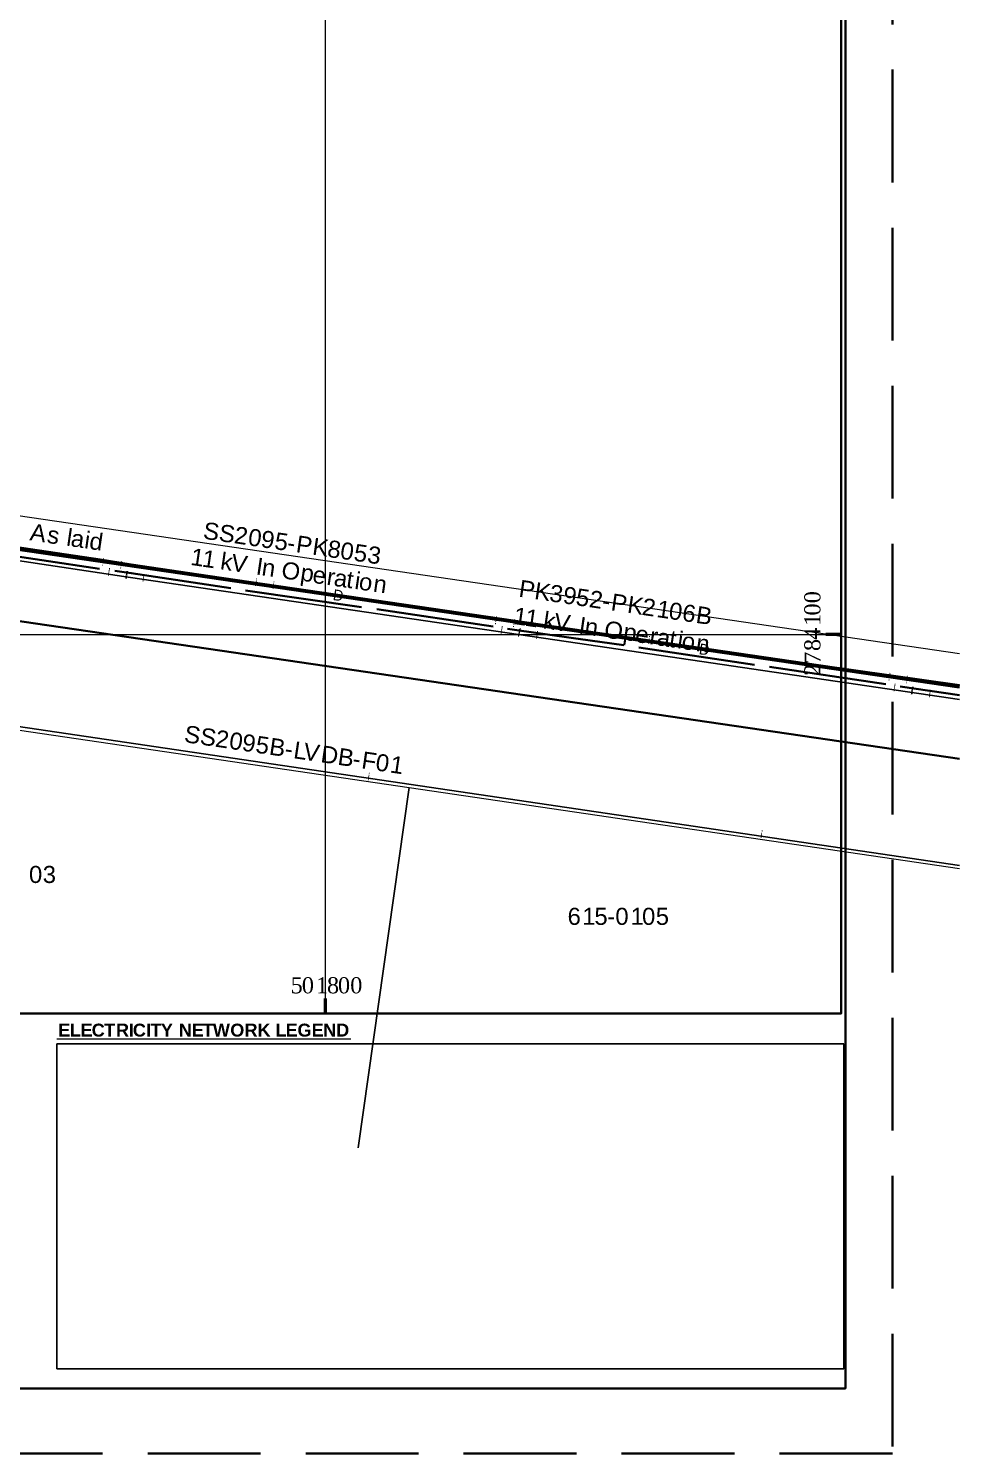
# Model space of a CAD drawing. Header units: inches. Extents: x 0.2 to 23.4, y 0.2 to 16.2.
# Drawn here: x 19.05 to 23.35, y 0.33 to 6.91 of the extents above; entities that cross this region are included whole.
import ezdxf

# ---------------------------------------------------------------- set-up
doc = ezdxf.new("R2010")
doc.units = ezdxf.units.IN
doc.header["$MEASUREMENT"] = 0
doc.linetypes.add('PDF_LineType328c69e9cd564e1fa5a4a7aff3a71530', pattern=[0.729166641831398, 0.5208333134651184, -0.2083333283662796])
doc.layers.add('PDF_Geometry', color=7, linetype='Continuous', true_color=0x4ce600)
doc.layers.add('PDF_Images', color=7, linetype='Continuous')
doc.layers.add('PDF_Text', color=7, linetype='Continuous')
doc.styles.add('PDF Arial', font='arial.ttf')
doc.styles.add('PDF Arial Bold', font='arialbd.ttf')
doc.styles.add('PDF Times New Roman', font='times.ttf')
picture_1 = doc.add_image_def('image2.png', size_in_pixel=(625, 258))

msp = doc.modelspace()

# ---------------------------------------------------------------- linework, layer by layer
at = {"layer": 'PDF_Geometry', "color": 254, "linetype": 'PDF_LineType328c69e9cd564e1fa5a4a7aff3a71530', "lineweight": 35, "true_color": 0xcccccc}
msp.add_lwpolyline([(0.3466787338256836, 0.3324839274088542), (0.3466787338256836, 16.19779629177517), (23.04080200195312, 16.19779629177517), (23.04080200195312, 0.3324839274088542), (0.3466787338256836, 0.3324839274088542)], dxfattribs=at)
at = {"layer": 'PDF_Geometry', "color": 7, "lineweight": 35}
for points in [[(0.7300254503885905, 0.6324581570095487), (0.7300254503885905, 15.92448933919271), (22.82412889268663, 15.92448933919271), (22.82412889268663, 0.6324581570095487), (0.7300254503885905, 0.6324581570095487)], [(11.87041219075521, 2.362311469184028), (11.87041219075521, 14.77125379774306), (22.80412801106771, 14.77125379774306), (22.80412801106771, 2.362311469184028), (11.87041219075521, 2.362311469184028)]]:
    msp.add_lwpolyline(points, dxfattribs=at)
at = {"layer": 'PDF_Geometry', "color": 8, "lineweight": 9, "true_color": 0x6e6e6e}
for points in [[(20.42404513888889, 2.362311469184028), (20.42404513888889, 14.77125379774306)], [(11.87041219075521, 4.112162272135417), (22.80412801106771, 4.112162272135417)]]:
    msp.add_lwpolyline(points, dxfattribs=at)
at = {"layer": 'PDF_Geometry', "color": 7, "lineweight": 18}
for points in [[(23.35081312391493, 4.022170172797309), (17.82728915744358, 4.832100762261285), (17.42060682508681, 5.378720601399739), (18.09062872992622, 9.921665615505642)], [(17.73395114474826, 3.858850267198351), (20.81072489420573, 3.405555725097656), (20.57405090332031, 1.742363823784722)], [(20.57405090332031, 1.742363823784722), (20.81072489420573, 3.405555725097656)], [(20.81072489420573, 3.405555725097656), (23.35081312391493, 3.032254536946615)]]:
    msp.add_lwpolyline(points, dxfattribs=at)
at = {"layer": 'PDF_Geometry', "color": 20, "lineweight": 60, "true_color": 0xfa3411}
msp.add_lwpolyline([(17.28726704915364, 5.692026774088542), (17.2339358859592, 5.332058376736111), (17.24393547905816, 5.315393235948351), (17.70061747233073, 4.698778788248698), (23.35081312391493, 3.872182210286458)], dxfattribs=at)
at = {"layer": 'PDF_Geometry', "lineweight": 25}
for points in [[(23.35081312391493, 3.868849012586805), (17.69728257921007, 4.695446438259548), (17.24060228135851, 5.312059190538195), (17.22726949055989, 5.328725179036458), (17.24726867675781, 5.458713107638889)], [(23.35081312391493, 3.812188042534722), (21.58741760253906, 4.07216559516059), (19.52401224772136, 4.375473022460938), (18.27396986219618, 4.562123616536458)]]:
    msp.add_lwpolyline(points, dxfattribs=at)
at = {"layer": 'PDF_Geometry', "color": 1, "lineweight": 35, "true_color": 0xe60000}
for points in [[(18.05396185980903, 4.655449761284722), (19.3840094672309, 4.458798726399739)], [(19.3840094672309, 4.458798726399739), (19.52734714084201, 4.435467190212673), (22.07743326822917, 4.058833652072483), (23.35081312391493, 3.878848605685764)]]:
    msp.add_lwpolyline(points, dxfattribs=at)
at = {"layer": 'PDF_Geometry', "lineweight": 35}
for points in [[(18.84732225206163, 4.495463053385417), (19.38067626953125, 4.415469699435764)], [(19.45067850748698, 4.405470106336805), (19.52734714084201, 4.395470513237847), (19.98736233181424, 4.325476752387153)], [(20.05403306749132, 4.315478854709202), (20.59071689181858, 4.238817850748698)], [(20.66071912977431, 4.228819105360243), (21.19740464952257, 4.14882575141059)], [(21.26407368977864, 4.138826158311632), (21.59075249565972, 4.092163933648004), (21.80075920952691, 4.062166002061632)], [(21.87076144748264, 4.052167256673177), (22.40411376953125, 3.972173902723524)], [(22.47411431206597, 3.96217515733507), (23.01079983181424, 3.882181803385417)], [(23.07746887207031, 3.872182210286458), (23.35081312391493, 3.832185533311632)]]:
    msp.add_lwpolyline(points, dxfattribs=at)
at = {"layer": 'PDF_Geometry', "color": 8, "lineweight": 35, "true_color": 0x828282}
msp.add_lwpolyline([(17.56061299641927, 4.385471767849392), (23.35081312391493, 3.538877699110243)], dxfattribs=at)
at = {"layer": 'PDF_Geometry', "color": 7, "lineweight": 25}
msp.add_lwpolyline([(17.56061299641927, 4.385471767849392), (23.35081312391493, 3.538877699110243)], dxfattribs=at)
at = {"layer": 'PDF_Geometry', "color": 7, "lineweight": 50}
for points in [[(22.80412801106771, 4.112162272135417), (22.73412577311198, 4.112162272135417)], [(20.42404513888889, 2.362311469184028), (20.42404513888889, 2.432305230034722)]]:
    msp.add_lwpolyline(points, dxfattribs=at)
at = {"layer": 'PDF_Geometry', "color": 222, "lineweight": 25, "true_color": 0xe600a9}
msp.add_lwpolyline([(23.35081312391493, 3.045586480034722), (17.73395114474826, 3.875515407986111), (17.15726555718316, 3.462217542860243), (17.14059617784288, 3.36555904812283)], dxfattribs=at)
at = {"layer": 'PDF_Geometry', "color": 7, "lineweight": 13}
msp.add_lwpolyline([(19.18400234646267, 2.246012369791667), (20.5406985812717, 2.246012369791667)], dxfattribs=at)

# ---------------------------------------------------------------- texts
at = {"layer": 'PDF_Text', "attachment_point": 7}
for s, insert, char_height, rotation, style in [('\\W1.003087;\\Q0.00198;A', (19.05584526062012, 4.547311305999756), 0.07874280533795812, 351.7010118092233, 'PDF Arial'), ('\\W0.998236;\\Q0.00198;l', (19.22457504272461, 4.522698402404785), 0.07874280533795812, 351.7010118092233, 'PDF Arial'), ('\\W1.002574;\\Q0.00198;S', (19.85512161254883, 4.553461074829102), 0.07874280533795812, 351.7010118092233, 'PDF Arial'), ('\\W1.002574;\\Q0.00198;S', (19.92767906188965, 4.542876720428467), 0.07874280533795812, 351.7010118092233, 'PDF Arial'), ('\\W1.001005;\\Q0.00198;2', (19.99878692626953, 4.533861637115479), 0.07874280533795812, 351.7010118092233, 'PDF Arial'), ('\\W1.001060;\\Q0.00198;s', (19.13502502441406, 4.534458637237549), 0.07874280533795812, 351.7010118092233, 'PDF Arial'), ('\\W1.000182;\\Q0.00198;a', (19.24444770812988, 4.518497467041016), 0.07874280533795812, 351.7010118092233, 'PDF Arial'), ('\\W0.998236;\\Q0.00198;i', (19.30729675292969, 4.510632038116455), 0.07874280533795812, 351.7010118092233, 'PDF Arial'), ('\\W1.000382;\\Q0.00198;d', (19.32998847961426, 4.506019592285156), 0.07874280533795812, 351.7010118092233, 'PDF Arial'), ('\\W1.001712;\\Q0.00198;0', (20.06253242492676, 4.52320671081543), 0.07874280533795812, 351.7010118092233, 'PDF Arial'), ('\\W1.000870;\\Q0.00198;9', (20.12190055847168, 4.514546394348145), 0.07874280533795812, 351.7010118092233, 'PDF Arial'), ('\\W1.001554;\\Q0.00198;5', (20.1845645904541, 4.505406379699707), 0.07874280533795812, 351.7010118092233, 'PDF Arial'), ('\\W1.001708;\\Q0.00198;P', (20.2842845916748, 4.492217063903809), 0.07874280533795812, 351.7010118092233, 'PDF Arial'), ('\\W1.000895;\\Q0.00198;K', (20.35971641540527, 4.481214046478271), 0.07874280533795812, 351.7010118092233, 'PDF Arial'), ('\\W1.001422;\\Q0.00198;8', (20.42852020263672, 4.469821453094482), 0.07874280533795812, 351.7010118092233, 'PDF Arial'), ('\\W1.001712;\\Q0.00198;0', (20.48799324035645, 4.461145401000977), 0.07874280533795812, 351.7010118092233, 'PDF Arial'), ('\\W1.000949;\\Q0.00198;1', (19.79774475097656, 4.433612823486328), 0.07874280533795812, 351.7010118092233, 'PDF Arial'), ('\\W1.000949;\\Q0.00198;1', (19.85051345825195, 4.425915718078613), 0.07874280533795812, 351.7010118092233, 'PDF Arial'), ('\\W1.000455;\\Q0.00198;k', (19.93494033813477, 4.413601398468018), 0.07874280533795812, 351.7010118092233, 'PDF Arial'), ('\\W1.000803;\\Q0.00198;V', (19.9842586517334, 4.406407356262207), 0.07874280533795812, 351.7010118092233, 'PDF Arial'), ('\\W1.000575;\\Q0.00198;-', (20.24306106567383, 4.498229503631592), 0.07874280533795812, 351.7010118092233, 'PDF Arial'), ('\\W1.001554;\\Q0.00198;5', (20.55065727233887, 4.452005386352539), 0.07874280533795812, 351.7010118092233, 'PDF Arial'), ('\\W1.001289;\\Q0.00198;3', (20.61336708068848, 4.442804336547852), 0.07874280533795812, 351.7010118092233, 'PDF Arial'), ('\\W0.836953;\\Q0.00196;!', (19.38922119140625, 4.430514335632324), 0.03579215954650577, 351.5009810402851, 'PDF Arial'), ('\\W0.836953;\\Q0.00208;!', (19.41588401794434, 4.383831024169922), 0.03579211928637467, 351.60104764770927, 'PDF Arial'), ('\\W0.836953;\\Q0.00196;!', (19.47255516052246, 4.417181491851807), 0.03579215954650577, 351.5009810402851, 'PDF Arial'), ('\\W1.002522;\\Q0.00198;I', (20.0994701385498, 4.389602184295654), 0.07874280533795812, 351.7010118092233, 'PDF Arial'), ('\\W1.001151;\\Q0.00198;n', (20.12617874145508, 4.385705947875977), 0.07874280533795812, 351.7010118092233, 'PDF Arial'), ('\\W1.000360;\\Q0.00198;O', (20.2164192199707, 4.371186256408691), 0.07874280533795812, 351.7010118092233, 'PDF Arial'), ('\\W1.001469;\\Q0.00198;p', (20.30112266540527, 4.338099956512451), 0.07874280533795812, 351.7010118092233, 'PDF Arial'), ('\\W1.001205;\\Q0.00198;e', (20.36026763916016, 4.350257396697998), 0.07874280533795812, 351.7010118092233, 'PDF Arial'), ('\\W0.836953;\\Q0.00196;!', (19.51213645935059, 4.403758525848389), 0.03579215954650577, 171.50098104028513, 'PDF Arial'), ('\\W0.836953;\\Q0.00208;!', (19.49922180175781, 4.370499134063721), 0.03579211928637467, 351.60104764770927, 'PDF Arial'), ('\\W0.836953;\\Q0.00208;!', (19.59214210510254, 4.390446186065674), 0.03579211928637467, 171.6010476477093, 'PDF Arial'), ('\\W0.836953;\\Q0.00208;!', (20.11216163635254, 4.370449066162109), 0.03579211928637467, 171.6010476477093, 'PDF Arial'), ('\\W0.836953;\\Q0.00208;!', (20.19216346740723, 4.357116222381592), 0.03579211928637467, 171.6010476477093, 'PDF Arial'), ('\\W1.001496;\\Q0.00198;r', (20.42620277404785, 4.34194278717041), 0.07874280533795812, 351.7010118092233, 'PDF Arial'), ('\\W1.000182;\\Q0.00198;a', (20.45915794372559, 4.335833072662354), 0.07874280533795812, 351.7010118092233, 'PDF Arial'), ('\\W0.998142;\\Q0.00198;t', (20.51658248901367, 4.327999114990234), 0.07874280533795812, 351.7010118092233, 'PDF Arial'), ('\\W0.998236;\\Q0.00198;i', (20.55498886108398, 4.323157787322998), 0.07874280533795812, 351.7010118092233, 'PDF Arial'), ('\\W1.001058;\\Q0.00198;o', (20.57427597045898, 4.319040298461914), 0.07874280533795812, 351.7010118092233, 'PDF Arial'), ('\\W1.001151;\\Q0.00198;n', (20.64068794250488, 4.310656547546387), 0.07874280533795812, 351.7010118092233, 'PDF Arial'), ('\\W1.001708;\\Q0.00199;P', (21.31276893615723, 4.287013053894043), 0.07874278344832204, 351.60098733759827, 'PDF Arial'), ('\\W1.000895;\\Q0.00199;K', (21.38488388061523, 4.276365280151367), 0.07874278344832204, 351.60098733759827, 'PDF Arial'), ('\\W1.001289;\\Q0.00199;3', (21.45382118225098, 4.264776229858398), 0.07874278344832204, 351.60098733759827, 'PDF Arial'), ('\\W0.938546;\\Q0.00190;D', (20.45569038391113, 4.271526336669922), 0.05010908411156807, 351.6009534479008, 'PDF Arial'), ('\\W1.000870;\\Q0.00199;9', (21.51642227172852, 4.255586624145508), 0.07874278344832204, 351.60098733759827, 'PDF Arial'), ('\\W1.001554;\\Q0.00199;5', (21.57577323913574, 4.246823310852051), 0.07874278344832204, 351.60098733759827, 'PDF Arial'), ('\\W1.001005;\\Q0.00199;2', (21.63734245300293, 4.239089488983154), 0.07874278344832204, 351.60098733759827, 'PDF Arial'), ('\\W1.001708;\\Q0.00199;P', (21.73812103271484, 4.224210739135742), 0.07874278344832204, 351.60098733759827, 'PDF Arial'), ('\\W1.000895;\\Q0.00199;K', (21.81353378295898, 4.213075160980225), 0.07874278344832204, 351.60098733759827, 'PDF Arial'), ('\\W1.001005;\\Q0.00199;2', (21.88134384155273, 4.203063488006592), 0.07874278344832204, 351.60098733759827, 'PDF Arial'), ('\\W0.999474;0', (22.70989990234375, 4.256083965301514), 0.07449067510121192, 90, 'PDF Times New Roman'), ('\\W1.000949;\\Q0.00199;1', (21.28797721862793, 4.161065101623535), 0.07874278344832204, 351.60098733759827, 'PDF Arial'), ('\\W1.000949;\\Q0.00199;1', (21.34073257446289, 4.153275489807129), 0.07874278344832204, 351.60098733759827, 'PDF Arial'), ('\\W1.000455;\\Q0.00199;k', (21.42513656616211, 4.14081335067749), 0.07874278344832204, 351.60098733759827, 'PDF Arial'), ('\\W1.000803;\\Q0.00199;V', (21.47444152832031, 4.133533477783203), 0.07874278344832204, 351.60098733759827, 'PDF Arial'), ('\\W1.000575;\\Q0.00199;-', (21.69690895080566, 4.230295658111572), 0.07874278344832204, 351.60098733759827, 'PDF Arial'), ('\\W1.000949;\\Q0.00199;1', (21.94930458068848, 4.193028926849365), 0.07874278344832204, 351.60098733759827, 'PDF Arial'), ('\\W1.001712;\\Q0.00199;0', (22.00442314147949, 4.183533191680908), 0.07874278344832204, 351.60098733759827, 'PDF Arial'), ('\\W0.998941;\\Q0.00199;6', (22.06664657592773, 4.174345970153809), 0.07874278344832204, 351.60098733759827, 'PDF Arial'), ('\\W1.000154;\\Q0.00199;B', (22.13007354736328, 4.166338443756104), 0.07874278344832204, 351.60098733759827, 'PDF Arial'), ('\\W0.999474;0', (22.70989990234375, 4.199429035186768), 0.07449067510121192, 90, 'PDF Times New Roman'), ('\\W0.836953;\\Q0.00208;!', (21.20261001586914, 4.160516262054443), 0.03579211928637467, 351.60104764770927, 'PDF Arial'), ('\\W0.836953;\\Q0.00193;!', (21.22927665710449, 4.117167949676514), 0.03579220709012576, 351.7009594507272, 'PDF Arial'), ('\\W0.836953;\\Q0.00208;!', (21.28594779968262, 4.147185325622559), 0.03579211928637467, 351.60104764770927, 'PDF Arial'), ('\\W1.002522;\\Q0.00199;I', (21.58962440490723, 4.116526126861572), 0.07874278344832204, 351.60098733759827, 'PDF Arial'), ('\\W1.001151;\\Q0.00199;n', (21.6163272857666, 4.112585067749023), 0.07874278344832204, 351.60098733759827, 'PDF Arial'), ('\\W1.000360;\\Q0.00199;O', (21.70653915405273, 4.097907066345215), 0.07874278344832204, 351.60098733759827, 'PDF Arial'), ('\\W1.001469;\\Q0.00199;p', (21.79118728637695, 4.06467342376709), 0.07874278344832204, 351.60098733759827, 'PDF Arial'), ('\\W0.999009;1', (22.70861053466797, 4.151687622070312), 0.07449067510121192, 90, 'PDF Times New Roman'), ('\\W0.836953;\\Q0.00208;!', (21.32553482055664, 4.137135028839111), 0.03579211928637467, 171.6010476477093, 'PDF Arial'), ('\\W0.836953;\\Q0.00193;!', (21.31261253356934, 4.107168197631836), 0.03579220709012576, 351.7009594507272, 'PDF Arial'), ('\\W0.836953;\\Q0.00208;!', (21.40887260437012, 4.127135753631592), 0.03579211928637467, 171.6010476477093, 'PDF Arial'), ('\\W1.001205;\\Q0.00199;e', (21.85035133361816, 4.076727867126465), 0.07874278344832204, 351.60098733759827, 'PDF Arial'), ('\\W0.836953;\\Q0.00208;!', (21.92555618286133, 4.103804111480713), 0.03579211928637467, 171.6010476477093, 'PDF Arial'), ('\\W1.001496;\\Q0.00199;r', (21.9162712097168, 4.068297863006592), 0.07874278344832204, 351.60098733759827, 'PDF Arial'), ('\\W1.000182;\\Q0.00199;a', (21.94921875, 4.062129497528076), 0.07874278344832204, 351.60098733759827, 'PDF Arial'), ('\\W0.836953;\\Q0.00208;!', (22.00889205932617, 4.090472221374512), 0.03579211928637467, 171.6010476477093, 'PDF Arial'), ('\\W0.998143;\\Q0.00199;t', (22.00662994384766, 4.054196357727051), 0.07874278344832204, 351.60098733759827, 'PDF Arial'), ('\\W0.998236;\\Q0.00199;i', (22.0450267791748, 4.049286842346191), 0.07874278344832204, 351.60098733759827, 'PDF Arial'), ('\\W1.001058;\\Q0.00199;o', (22.06430435180664, 4.045137405395508), 0.07874278344832204, 351.60098733759827, 'PDF Arial'), ('\\W1.001151;\\Q0.00199;n', (22.13070297241211, 4.036636829376221), 0.07874278344832204, 351.60098733759827, 'PDF Arial'), ('\\W0.996890;8', (22.70989990234375, 4.035480499267578), 0.07449067510121192, 90, 'PDF Times New Roman'), ('\\W0.999035;4', (22.70861053466797, 4.087196350097656), 0.07449067510121192, 90, 'PDF Times New Roman'), ('\\W0.938546;\\Q0.00184;D', (22.14572334289551, 4.021387100219727), 0.05010903681684543, 352.10095100985797, 'PDF Arial'), ('\\W1.002049;7', (22.71011543273926, 3.976249217987061), 0.07449067510121192, 90, 'PDF Times New Roman'), ('\\W0.999430;2', (22.70861053466797, 3.921207904815674), 0.07449067510121192, 90, 'PDF Times New Roman'), ('\\W0.836953;\\Q0.00189;!', (23.01932907104492, 3.900438547134399), 0.03579220227348948, 352.100912054238, 'PDF Arial'), ('\\W0.836953;\\Q0.00208;!', (23.04267501831055, 3.850542545318604), 0.03579211928637467, 351.60104764770927, 'PDF Arial'), ('\\W0.836953;\\Q0.00189;!', (23.09933090209961, 3.887106657028198), 0.03579220227348948, 352.100912054238, 'PDF Arial'), ('\\W0.836953;\\Q0.00196;!', (23.13892936706543, 3.870470762252808), 0.03579215954650577, 171.50098104028513, 'PDF Arial'), ('\\W0.836953;\\Q0.00208;!', (23.12601089477539, 3.837210655212402), 0.03579211928637467, 351.60104764770927, 'PDF Arial'), ('\\W0.836953;\\Q0.00196;!', (23.22226524353027, 3.857138872146606), 0.03579215954650577, 171.50098104028513, 'PDF Arial'), ('\\W1.002574;\\Q0.00199;S', (19.76796913146973, 3.614781856536865), 0.07874278344832204, 351.60098733759827, 'PDF Arial'), ('\\W1.002574;\\Q0.00199;S', (19.84050941467285, 3.604070901870728), 0.07874278344832204, 351.60098733759827, 'PDF Arial'), ('\\W1.001005;\\Q0.00199;2', (19.91160011291504, 3.594931364059448), 0.07874278344832204, 351.60098733759827, 'PDF Arial'), ('\\W1.001712;\\Q0.00199;0', (19.97532653808594, 3.58416485786438), 0.07874278344832204, 351.60098733759827, 'PDF Arial'), ('\\W1.000870;\\Q0.00199;9', (20.03467750549316, 3.575402021408081), 0.07874278344832204, 351.60098733759827, 'PDF Arial'), ('\\W1.001554;\\Q0.00199;5', (20.09732818603516, 3.566152572631836), 0.07874278344832204, 351.60098733759827, 'PDF Arial'), ('\\W1.000154;\\Q0.00199;B', (20.16032981872559, 3.558207035064697), 0.07874278344832204, 351.60098733759827, 'PDF Arial'), ('\\W1.001329;\\Q0.00199;L', (20.27243804931641, 3.541654586791992), 0.07874278344832204, 351.60098733759827, 'PDF Arial'), ('\\W1.000575;\\Q0.00199;-', (20.23165130615234, 3.54767632484436), 0.07874278344832204, 351.60098733759827, 'PDF Arial'), ('\\W1.000803;\\Q0.00199;V', (20.31770133972168, 3.534971237182617), 0.07874278344832204, 351.60098733759827, 'PDF Arial'), ('\\W1.000895;\\Q0.00199;D', (20.39815902709961, 3.523091554641724), 0.07874278344832204, 351.60098733759827, 'PDF Arial'), ('\\W1.000154;\\Q0.00199;B', (20.47686958312988, 3.51146936416626), 0.07874278344832204, 351.60098733759827, 'PDF Arial'), ('\\W1.000927;\\Q0.00199;F', (20.58663749694824, 3.495262384414673), 0.07874278344832204, 351.60098733759827, 'PDF Arial'), ('\\W1.001712;\\Q0.00199;0', (20.65127372741699, 3.484362125396729), 0.07874278344832204, 351.60098733759827, 'PDF Arial'), ('\\W1.000575;\\Q0.00199;-', (20.54489517211914, 3.501426219940186), 0.07874278344832204, 351.60098733759827, 'PDF Arial'), ('\\W1.000949;\\Q0.00199;1', (20.7181568145752, 3.475843906402588), 0.07874278344832204, 351.60098733759827, 'PDF Arial')]:
    msp.add_mtext(s, dxfattribs=dict(at, insert=insert, char_height=char_height, rotation=rotation, style=style))
at = {"layer": 'PDF_Text', "color": 222, "true_color": 0xe600a9, "char_height": 0.03579215954650577, "attachment_point": 7, "rotation": 171.50098104028513, "style": 'PDF Arial'}
for insert in [(20.63217353820801, 3.473838090896606), (22.44557189941406, 3.207194089889526)]:
    msp.add_mtext('\\W0.836953;\\Q0.00196;!', dxfattribs=dict(at, insert=insert))
at = {"layer": 'PDF_Text', "attachment_point": 7}
for s, insert, char_height, style in [('\\W1.001712;0', (19.0551872253418, 2.964228630065918), 0.07874301791889593, 'PDF Arial'), ('\\W1.001289;3', (19.11857032775879, 2.96417498588562), 0.07874301791889593, 'PDF Arial'), ('\\W0.998941;6', (21.54155158996582, 2.770911455154419), 0.07874301791889593, 'PDF Arial'), ('\\W1.000949;1', (21.60939025878906, 2.77225399017334), 0.07874301791889593, 'PDF Arial'), ('\\W1.001554;5', (21.66530609130859, 2.770911455154419), 0.07874301791889593, 'PDF Arial'), ('\\W1.001712;0', (21.761962890625, 2.770911455154419), 0.07874301791889593, 'PDF Arial'), ('\\W1.000949;1', (21.83270454406738, 2.77225399017334), 0.07874301791889593, 'PDF Arial'), ('\\W1.001712;0', (21.88528633117676, 2.770911455154419), 0.07874301791889593, 'PDF Arial'), ('\\W1.001554;5', (21.94861602783203, 2.770911455154419), 0.07874301791889593, 'PDF Arial'), ('\\W1.000575;-', (21.72422409057617, 2.77225399017334), 0.07874301791889593, 'PDF Arial'), ('\\W0.999518;5', (20.26263809204102, 2.454808235168457), 0.07449970385641791, 'PDF Times New Roman'), ('\\W0.999474;0', (20.31467819213867, 2.454808235168457), 0.07449970385641791, 'PDF Times New Roman'), ('\\W0.999009;1', (20.3802547454834, 2.45609712600708), 0.07449970385641791, 'PDF Times New Roman'), ('\\W0.996890;8', (20.43068695068359, 2.454808235168457), 0.07449970385641791, 'PDF Times New Roman'), ('\\W0.999474;0', (20.4813289642334, 2.454808235168457), 0.07449970385641791, 'PDF Times New Roman'), ('\\W0.999474;0', (20.53799247741699, 2.454808235168457), 0.07449970385641791, 'PDF Times New Roman'), ('\\W1.002072;E', (19.19006538391113, 2.256646156311035), 0.05965377861219975, 'PDF Arial Bold'), ('\\W0.999938;L', (19.24371719360352, 2.256646156311035), 0.05965377861219975, 'PDF Arial Bold'), ('\\W1.002072;E', (19.29339027404785, 2.256646156311035), 0.05965377861219975, 'PDF Arial Bold'), ('\\W1.001239;C', (19.34460258483887, 2.255629062652588), 0.05965377861219975, 'PDF Arial Bold'), ('\\W0.999597;T', (19.40244102478027, 2.256646156311035), 0.05965377861219975, 'PDF Arial Bold'), ('\\W1.001164;R', (19.45674896240234, 2.256646156311035), 0.05965377861219975, 'PDF Arial Bold'), ('\\W0.999554;I', (19.51633834838867, 2.256646156311035), 0.05965377861219975, 'PDF Arial Bold'), ('\\W1.001239;C', (19.53458404541016, 2.255629062652588), 0.05965377861219975, 'PDF Arial Bold'), ('\\W0.999554;I', (19.5963306427002, 2.256646156311035), 0.05965377861219975, 'PDF Arial Bold'), ('\\W0.999597;T', (19.61575508117676, 2.256646156311035), 0.05965377861219975, 'PDF Arial Bold'), ('\\W1.001282;Y', (19.66383934020996, 2.256646156311035), 0.05965377861219975, 'PDF Arial Bold'), ('\\W1.001661;N', (19.74680709838867, 2.256646156311035), 0.05965377861219975, 'PDF Arial Bold'), ('\\W1.002072;E', (19.80667877197266, 2.256646156311035), 0.05965377861219975, 'PDF Arial Bold'), ('\\W0.999597;T', (19.85573577880859, 2.256646156311035), 0.05965377861219975, 'PDF Arial Bold'), ('\\W1.000316;W', (19.90422439575195, 2.256646156311035), 0.05965377861219975, 'PDF Arial Bold'), ('\\W1.001018;O', (19.98422241210938, 2.255629062652588), 0.05965377861219975, 'PDF Arial Bold'), ('\\W1.001164;R', (20.0500316619873, 2.256646156311035), 0.05965377861219975, 'PDF Arial Bold'), ('\\W0.999749;K', (20.11014747619629, 2.256646156311035), 0.05965377861219975, 'PDF Arial Bold'), ('\\W0.999938;L', (20.19363594055176, 2.256646156311035), 0.05965377861219975, 'PDF Arial Bold'), ('\\W1.002072;E', (20.23997497558594, 2.256646156311035), 0.05965377861219975, 'PDF Arial Bold'), ('\\W1.001283;G', (20.2945613861084, 2.255629062652588), 0.05965377861219975, 'PDF Arial Bold'), ('\\W1.002072;E', (20.35996627807617, 2.256646156311035), 0.05965377861219975, 'PDF Arial Bold'), ('\\W1.001661;N', (20.41341590881348, 2.256646156311035), 0.05965377861219975, 'PDF Arial Bold'), ('\\W1.002794;D', (20.47324562072754, 2.256646156311035), 0.05965377861219975, 'PDF Arial Bold')]:
    msp.add_mtext(s, dxfattribs=dict(at, insert=insert, char_height=char_height, style=style))

# ---------------------------------------------------------------- pictures from other files: only their frames are drawn
at = {"layer": 'PDF_Images'}
image = msp.add_image(picture_1, insert=(19.18400234646267, 2.222323947482639), size_in_units=(3.633459726969401, 1.4998711480034723), dxfattribs=at)
image.dxf.v_pixel = (0, -0.005813454062028963)
image.dxf.flags = 15

doc.saveas('drawing.dxf')
